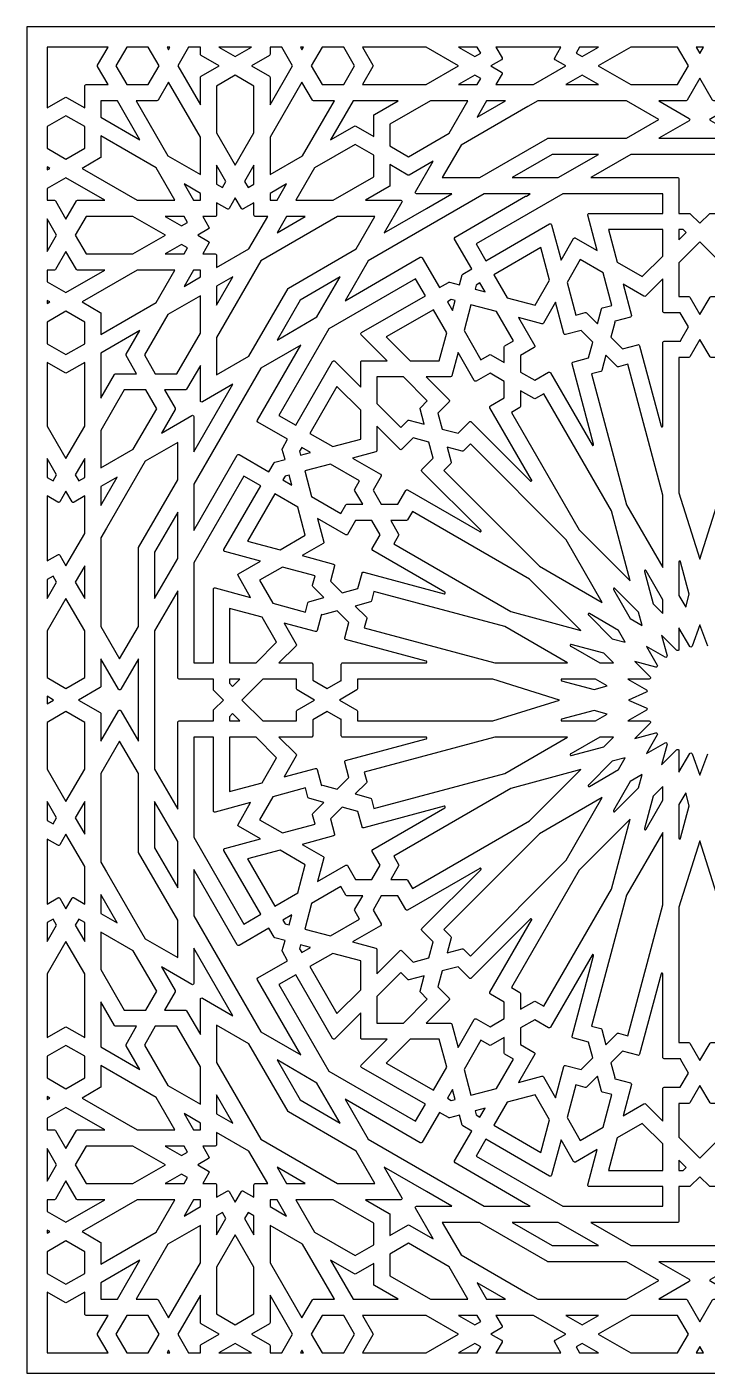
# Model space of a CAD drawing. Extents: x -1000 to 1000, y -1000 to 1000.
# Drawn here: x -1000 to 11, y -1000 to 1000 of the extents above; entities that cross this region are included whole.
import ezdxf

# ---------------------------------------------------------------- set-up
doc = ezdxf.new("R2010")
doc.units = 0
doc.header["$MEASUREMENT"] = 0
doc.layers.get('DEFPOINTS').update_dxf_attribs({"color": 18, "linetype": 'CONTINUOUS'})

msp = doc.modelspace()

# ---------------------------------------------------------------- linework, layer by layer
at = {"layer": 'DEFPOINTS'}
for points in [[(-1000, -1000), (1000, -1000), (1000, 1000), (-1000, 1000)], [(-803.5, 942.2), (-819.6, 970), (-851.7, 970), (-867.8, 942.2), (-851.7, 914.3), (-819.6, 914.3)], [(-791.8, 970), (-789.6, 966.2), (-787.4, 970)], [(-714.6, 970), (-690.5, 956), (-666.3, 970)], [(-593.5, 970), (-591.3, 966.2), (-589.1, 970)], [(-529.2, 970), (-561.3, 970), (-577.4, 942.2), (-561.3, 914.3), (-529.2, 914.3), (-513.1, 942.2)], [(-334.6, 956), (-325.7, 961.2), (-330.8, 970), (-358.7, 970)], [(-184, 961.2), (-175.1, 956), (-150.9, 970), (-178.8, 970)], [(-17.2, 942.2), (-33.3, 970), (-102.8, 970), (-151.1, 942.2), (-102.8, 914.3), (-33.3, 914.3)], [(0, 960.5), (5.5, 970), (0, 970), (-5.5, 970)], [(-718.3, 912.2), (-718.3, 842.6), (-690.5, 794.4), (-662.6, 842.6), (-662.6, 912.2), (-690.5, 928.3)], [(-334.6, 928.3), (-358.7, 914.3), (-330.8, 914.3), (-325.7, 923.2)], [(-199.3, 914.3), (-150.9, 914.3), (-175.1, 928.3)], [(-865.6, 890.3), (-890.1, 890.3), (-890.1, 865.8), (-832.2, 832.4)], [(-432.8, 807.2), (-372.5, 842), (-344.7, 890.3), (-400.4, 890.3), (-460.6, 855.5), (-460.6, 823.3)], [(-308, 890.3), (-316.9, 890.3), (-330.9, 866.1), (-289, 890.3)], [(-942, 868), (-969.8, 851.9), (-969.8, 819.8), (-942, 803.7), (-914.1, 819.8), (-914.1, 851.9)], [(-484.7, 809.4), (-512.5, 825.5), (-572.7, 790.7), (-600.6, 742.5), (-544.9, 742.5), (-484.7, 777.3)], [(-210.4, 776.2), (-150.9, 810.5), (-219.6, 810.5), (-279, 776.2)], [(-970, 787.5), (-966, 789.8), (-970, 792.1)], [(-718.3, 794.5), (-718.3, 766.6), (-709.5, 761.5), (-704.3, 770.3)], [(-671.5, 761.5), (-662.6, 766.6), (-662.6, 794.5), (-676.6, 770.3)], [(-752.6, 742.5), (-742.3, 742.5), (-742.3, 752.7), (-766.5, 766.7)], [(-628.4, 742.5), (-614.4, 766.7), (-638.6, 752.7), (-638.6, 742.5)], [(-970, 715.1), (-970, 666.1), (-955.9, 690.6)], [(-842.4, 662.7), (-794.2, 690.6), (-842.4, 718.4), (-912, 718.4), (-928.1, 690.6), (-912, 662.7)], [(-761.3, 709.6), (-766.4, 718.4), (-794.4, 718.4), (-770.2, 704.5)], [(-628.4, 694.3), (-586.6, 718.4), (-614.5, 718.4)], [(-85.7, 629.1), (-55.2, 659.6), (-55.2, 699), (-136, 699), (-123, 650.7)], [(-24.8, 699), (-31.2, 699), (-31.2, 683.6), (-20.3, 694.5)], [(-761.3, 671.6), (-770.2, 676.7), (-794.4, 662.7), (-766.4, 662.7)], [(-244.8, 586.4), (-223.3, 623.8), (-236.2, 672.1), (-306.1, 631.7), (-286.5, 597.6)], [(-752.6, 638.7), (-766.5, 614.5), (-742.3, 628.5), (-742.3, 638.7)], [(-718.3, 614.6), (-718.3, 586.7), (-694.1, 628.5)], [(-534.7, 628.5), (-594.1, 594.2), (-628.4, 534.8), (-569, 569.1)], [(-809.3, 484.7), (-777.1, 484.7), (-742.3, 545), (-742.3, 600.7), (-790.6, 572.8), (-825.3, 512.6)], [(-334.1, 610.4), (-319.3, 606.4), (-327, 619.7), (-332.5, 616.5)], [(-970, 593.7), (-970, 589.1), (-966, 591.4)], [(-363.6, 593.4), (-369.7, 595), (-375.2, 591.8), (-367.5, 578.6)], [(-942, 513.2), (-914.1, 529.3), (-914.1, 561.4), (-942, 577.5), (-969.8, 561.4), (-969.8, 529.3)], [(-387.5, 504.1), (-376.3, 545.7), (-396, 579.8), (-466, 539.4), (-430.6, 504.1)], [(-807.1, 432.8), (-823.2, 460.7), (-855.3, 460.7), (-890.1, 400.4), (-890.1, 344.7), (-841.9, 372.6)], [(-504, 387.5), (-504, 430.7), (-539.3, 466), (-579.7, 396.1), (-545.6, 376.4)], [(-594.9, 369.7), (-593.3, 363.6), (-578.5, 367.6), (-591.7, 375.2)], [(-969.8, 330.8), (-961, 325.7), (-955.9, 334.6), (-969.8, 358.8)], [(-923, 325.7), (-914.1, 330.8), (-914.1, 358.8), (-928.1, 334.6)], [(-865.9, 330.9), (-890.1, 317), (-890.1, 308), (-890.1, 289)], [(-616.4, 332.5), (-619.6, 327), (-606.3, 319.3), (-610.3, 334.1)], [(-597.5, 286.5), (-631.6, 306.2), (-672, 236.2), (-623.7, 223.3), (-586.4, 244.8)], [(-776, 279), (-810.4, 219.6), (-810.4, 150.9), (-776, 210.4)], [(-28.8, 205.7), (-28.8, 205.8), (-28.8, 205.9), (-28.8, 205.9), (-28.9, 206), (-29, 206.1), (-29.1, 206.2), (-29.1, 206.2), (-29.2, 206.3), (-29.3, 206.3), (-29.4, 206.4), (-29.5, 206.4), (-29.6, 206.4), (-29.7, 206.4), (-29.8, 206.4), (-29.9, 206.4), (-30.1, 206.4), (-30.2, 206.4), (-30.3, 206.4), (-30.4, 206.3), (-30.5, 206.3), (-30.6, 206.2), (-30.7, 206.2), (-30.8, 206.1), (-30.9, 206.1), (-30.9, 206), (-31, 205.9), (-31, 205.8), (-31.1, 205.7), (-31.1, 205.7), (-31.1, 205.6), (-31.1, 205.6), (-31.1, 205.5), (-31.1, 205.4), (-31.2, 205.3), (-31.2, 205.3), (-31.2, 205.2), (-31.2, 155.3), (-21, 137.7), (-15.8, 157.3), (-28.7, 205.5), (-28.7, 205.6), (-28.7, 205.7)], [(-961, 183.9), (-969.8, 178.8), (-969.8, 150.9), (-955.9, 175.1)], [(-914.1, 199.3), (-928.1, 175.1), (-914.1, 150.9)], [(-82.3, 192.2), (-82.3, 192.1), (-82.4, 192), (-82.4, 191.9), (-82.5, 191.8), (-82.5, 191.7), (-82.5, 191.6), (-82.5, 191.6), (-82.5, 191.5), (-82.5, 191.5), (-82.5, 191.4), (-82.5, 191.3), (-82.5, 191.3), (-82.5, 191.2), (-82.5, 191.1), (-69.6, 142.9), (-55.2, 128.6), (-55.2, 148.9), (-80.1, 192), (-80.2, 192.1), (-80.2, 192.2), (-80.3, 192.3), (-80.3, 192.3), (-80.4, 192.4), (-80.4, 192.4), (-80.5, 192.5), (-80.6, 192.5), (-80.7, 192.6), (-80.8, 192.6), (-80.9, 192.7), (-80.9, 192.7), (-81, 192.7), (-81.2, 192.7), (-81.3, 192.7), (-81.4, 192.7), (-81.5, 192.7), (-81.6, 192.6), (-81.7, 192.6), (-81.8, 192.5), (-81.9, 192.5), (-82, 192.4), (-82.1, 192.3), (-82.2, 192.3)], [(-127.5, 166.1), (-127.6, 166.1), (-127.7, 166), (-127.8, 166), (-127.9, 165.9), (-128, 165.8), (-128.1, 165.8), (-128.2, 165.7), (-128.3, 165.6), (-128.4, 165.5), (-128.4, 165.4), (-128.5, 165.3), (-128.5, 165.2), (-128.5, 165.1), (-128.6, 165), (-128.6, 164.9), (-128.6, 164.8), (-128.5, 164.7), (-128.5, 164.7), (-128.5, 164.6), (-128.5, 164.6), (-128.5, 164.5), (-128.5, 164.4), (-128.4, 164.4), (-128.4, 164.3), (-128.4, 164.2), (-103.4, 121), (-85.9, 110.9), (-91.1, 130.5), (-126.4, 165.7), (-126.4, 165.8), (-126.5, 165.8), (-126.6, 165.9), (-126.6, 165.9), (-126.7, 166), (-126.7, 166), (-126.8, 166), (-126.9, 166.1), (-127, 166.1), (-127.1, 166.1), (-127.2, 166.1), (-127.3, 166.1), (-127.4, 166.1)], [(-942, 17.2), (-914.1, 33.2), (-914.1, 102.8), (-942, 151), (-969.8, 102.8), (-969.8, 33.2)], [(-698.8, 55.2), (-659.5, 55.2), (-629, 85.7), (-650.5, 123), (-698.8, 135.9)], [(-166, 127.7), (-166.1, 127.6), (-166.1, 127.5), (-166.1, 127.4), (-166.1, 127.3), (-166.1, 127.2), (-166.1, 127.1), (-166.1, 127), (-166.1, 126.9), (-166.1, 126.8), (-166, 126.8), (-166, 126.7), (-166, 126.6), (-165.9, 126.6), (-165.9, 126.5), (-165.9, 126.5), (-165.8, 126.4), (-165.7, 126.3), (-130.5, 91.1), (-110.9, 85.8), (-121, 103.4), (-164.2, 128.3), (-164.3, 128.4), (-164.4, 128.4), (-164.4, 128.4), (-164.5, 128.5), (-164.6, 128.5), (-164.6, 128.5), (-164.7, 128.5), (-164.8, 128.5), (-164.9, 128.5), (-165, 128.5), (-165.1, 128.5), (-165.2, 128.5), (-165.3, 128.4), (-165.4, 128.4), (-165.5, 128.3), (-165.6, 128.3), (-165.7, 128.2), (-165.8, 128.1), (-165.9, 128), (-165.9, 127.9), (-166, 127.8)], [(-192.2, 82.2), (-192.3, 82.2), (-192.3, 82.1), (-192.4, 82), (-192.5, 81.9), (-192.5, 81.8), (-192.6, 81.7), (-192.6, 81.6), (-192.7, 81.5), (-192.7, 81.3), (-192.7, 81.2), (-192.7, 81.1), (-192.7, 81), (-192.7, 80.9), (-192.7, 80.8), (-192.6, 80.7), (-192.6, 80.6), (-192.5, 80.5), (-192.5, 80.4), (-192.4, 80.4), (-192.4, 80.4), (-192.4, 80.3), (-192.3, 80.3), (-192.3, 80.2), (-192.2, 80.2), (-192.1, 80.2), (-192, 80.1), (-148.9, 55.2), (-128.6, 55.2), (-142.9, 69.5), (-191.1, 82.4), (-191.2, 82.4), (-191.3, 82.5), (-191.3, 82.5), (-191.4, 82.5), (-191.5, 82.5), (-191.5, 82.5), (-191.6, 82.5), (-191.8, 82.5), (-191.8, 82.4), (-191.9, 82.4), (-192, 82.4), (-192.1, 82.3)], [(-694.4, 20.3), (-683.5, 31.1), (-698.8, 31.1), (-698.8, 24.8)], [(-205.3, 31.1), (-205.4, 31.1), (-205.4, 31.1), (-205.5, 31.1), (-205.6, 31.1), (-205.6, 31.1), (-205.7, 31), (-205.8, 31), (-205.9, 30.9), (-206, 30.9), (-206.1, 30.8), (-206.1, 30.7), (-206.2, 30.7), (-206.2, 30.6), (-206.3, 30.5), (-206.3, 30.4), (-206.4, 30.3), (-206.4, 30.1), (-206.4, 30), (-206.4, 29.9), (-206.4, 29.8), (-206.4, 29.7), (-206.4, 29.5), (-206.4, 29.4), (-206.4, 29.3), (-206.3, 29.2), (-206.3, 29.2), (-206.2, 29.1), (-206.2, 29), (-206.1, 28.9), (-206, 28.8), (-206, 28.8), (-205.9, 28.8), (-205.9, 28.8), (-205.8, 28.7), (-205.7, 28.7), (-205.7, 28.7), (-205.6, 28.7), (-205.5, 28.6), (-157.3, 15.7), (-137.8, 21), (-155.3, 31.1), (-205.2, 31.1)], [(-970, 5.6), (-970, 0), (-970, -5.6), (-960.4, 0)], [(-969.8, -33.2), (-969.8, -102.8), (-942, -151), (-914.1, -102.8), (-914.1, -33.2), (-942, -17.2)], [(-137.8, -21), (-157.3, -15.7), (-205.5, -28.6), (-205.6, -28.7), (-205.7, -28.7), (-205.7, -28.7), (-205.8, -28.7), (-205.9, -28.8), (-205.9, -28.8), (-206, -28.8), (-206, -28.8), (-206.1, -28.9), (-206.2, -29), (-206.2, -29.1), (-206.3, -29.2), (-206.3, -29.2), (-206.4, -29.3), (-206.4, -29.4), (-206.4, -29.5), (-206.4, -29.7), (-206.4, -29.8), (-206.4, -29.9), (-206.4, -30), (-206.4, -30.1), (-206.4, -30.3), (-206.3, -30.4), (-206.3, -30.5), (-206.2, -30.6), (-206.2, -30.7), (-206.1, -30.7), (-206.1, -30.8), (-206, -30.9), (-205.9, -30.9), (-205.8, -31), (-205.7, -31), (-205.6, -31.1), (-205.6, -31.1), (-205.5, -31.1), (-205.4, -31.1), (-205.4, -31.1), (-205.3, -31.1), (-205.2, -31.1), (-155.3, -31.1)], [(-694.4, -20.3), (-698.8, -24.8), (-698.8, -31.1), (-683.5, -31.1)], [(-629, -85.7), (-659.5, -55.2), (-698.8, -55.2), (-698.8, -135.9), (-650.5, -123)], [(-191.9, -82.4), (-191.8, -82.4), (-191.8, -82.5), (-191.6, -82.5), (-191.5, -82.5), (-191.5, -82.5), (-191.4, -82.5), (-191.3, -82.5), (-191.3, -82.5), (-191.2, -82.4), (-191.1, -82.4), (-142.9, -69.5), (-128.6, -55.2), (-148.9, -55.2), (-192, -80.1), (-192.1, -80.2), (-192.2, -80.2), (-192.3, -80.2), (-192.3, -80.3), (-192.4, -80.3), (-192.4, -80.4), (-192.4, -80.4), (-192.5, -80.4), (-192.5, -80.5), (-192.6, -80.6), (-192.6, -80.7), (-192.7, -80.8), (-192.7, -80.9), (-192.7, -81), (-192.7, -81.1), (-192.7, -81.2), (-192.7, -81.3), (-192.7, -81.5), (-192.6, -81.6), (-192.6, -81.7), (-192.5, -81.8), (-192.5, -81.9), (-192.4, -82), (-192.3, -82.1), (-192.3, -82.2), (-192.2, -82.2), (-192.1, -82.3), (-192, -82.4)], [(-165.1, -128.5), (-165, -128.5), (-164.9, -128.5), (-164.8, -128.5), (-164.7, -128.5), (-164.6, -128.5), (-164.6, -128.5), (-164.5, -128.5), (-164.4, -128.4), (-164.4, -128.4), (-164.3, -128.4), (-164.2, -128.3), (-121, -103.4), (-110.9, -85.8), (-130.5, -91.1), (-165.7, -126.3), (-165.8, -126.4), (-165.9, -126.5), (-165.9, -126.5), (-165.9, -126.6), (-166, -126.6), (-166, -126.7), (-166, -126.8), (-166.1, -126.8), (-166.1, -126.9), (-166.1, -127), (-166.1, -127.1), (-166.1, -127.2), (-166.1, -127.3), (-166.1, -127.4), (-166.1, -127.5), (-166.1, -127.6), (-166, -127.7), (-166, -127.8), (-165.9, -127.9), (-165.9, -128), (-165.8, -128.1), (-165.7, -128.2), (-165.6, -128.3), (-165.5, -128.3), (-165.4, -128.4), (-165.3, -128.4), (-165.2, -128.5)], [(-127.4, -166.1), (-127.3, -166.1), (-127.2, -166.1), (-127.1, -166.1), (-127, -166.1), (-126.9, -166.1), (-126.8, -166), (-126.7, -166), (-126.7, -166), (-126.6, -165.9), (-126.6, -165.9), (-126.5, -165.8), (-126.4, -165.8), (-126.4, -165.7), (-91.1, -130.5), (-85.9, -110.9), (-103.4, -121), (-128.4, -164.2), (-128.4, -164.3), (-128.4, -164.4), (-128.5, -164.4), (-128.5, -164.5), (-128.5, -164.6), (-128.5, -164.6), (-128.5, -164.7), (-128.5, -164.7), (-128.6, -164.8), (-128.6, -164.9), (-128.6, -165), (-128.5, -165.1), (-128.5, -165.2), (-128.5, -165.3), (-128.4, -165.4), (-128.4, -165.5), (-128.3, -165.6), (-128.2, -165.7), (-128.1, -165.8), (-128, -165.8), (-127.9, -165.9), (-127.8, -166), (-127.7, -166), (-127.6, -166.1), (-127.5, -166.1)], [(-80.8, -192.6), (-80.7, -192.6), (-80.6, -192.5), (-80.5, -192.5), (-80.4, -192.4), (-80.4, -192.4), (-80.3, -192.3), (-80.3, -192.3), (-80.2, -192.2), (-80.2, -192.1), (-80.1, -192), (-55.2, -148.9), (-55.2, -128.6), (-69.6, -142.9), (-82.5, -191.1), (-82.5, -191.2), (-82.5, -191.3), (-82.5, -191.3), (-82.5, -191.4), (-82.5, -191.5), (-82.5, -191.5), (-82.5, -191.6), (-82.5, -191.6), (-82.5, -191.7), (-82.5, -191.8), (-82.4, -191.9), (-82.4, -192), (-82.3, -192.1), (-82.3, -192.2), (-82.2, -192.3), (-82.1, -192.3), (-82, -192.4), (-81.9, -192.5), (-81.8, -192.5), (-81.7, -192.6), (-81.6, -192.6), (-81.5, -192.7), (-81.4, -192.7), (-81.3, -192.7), (-81.2, -192.7), (-81, -192.7), (-80.9, -192.7), (-80.9, -192.7)], [(-30.9, -206.1), (-30.8, -206.1), (-30.7, -206.2), (-30.6, -206.2), (-30.5, -206.3), (-30.4, -206.3), (-30.3, -206.4), (-30.2, -206.4), (-30.1, -206.4), (-29.9, -206.4), (-29.8, -206.4), (-29.7, -206.4), (-29.6, -206.4), (-29.5, -206.4), (-29.4, -206.4), (-29.3, -206.3), (-29.2, -206.3), (-29.1, -206.2), (-29.1, -206.2), (-29, -206.1), (-28.9, -206), (-28.8, -205.9), (-28.8, -205.9), (-28.8, -205.8), (-28.8, -205.7), (-28.7, -205.7), (-28.7, -205.6), (-28.7, -205.5), (-15.8, -157.3), (-21, -137.7), (-31.2, -155.3), (-31.2, -205.2), (-31.2, -205.3), (-31.2, -205.3), (-31.1, -205.4), (-31.1, -205.5), (-31.1, -205.6), (-31.1, -205.6), (-31.1, -205.7), (-31.1, -205.7), (-31, -205.8), (-31, -205.9), (-30.9, -206)], [(-969.8, -150.9), (-969.8, -178.8), (-961, -183.9), (-955.9, -175.1)], [(-914.1, -150.9), (-928.1, -175.1), (-914.1, -199.3)], [(-776, -210.4), (-810.4, -150.9), (-810.4, -219.6), (-776, -279)], [(-631.6, -306.2), (-597.5, -286.5), (-586.4, -244.8), (-623.7, -223.3), (-672, -236.2)], [(-890.1, -308), (-890.1, -317), (-865.9, -330.9), (-890.1, -289)], [(-616.4, -332.5), (-610.3, -334.1), (-606.3, -319.3), (-619.6, -327)], [(-969.8, -358.8), (-955.9, -334.6), (-961, -325.7), (-969.8, -330.8)], [(-928.1, -334.6), (-914.1, -358.8), (-914.1, -330.8), (-923, -325.7)], [(-807.1, -432.8), (-841.9, -372.6), (-890.1, -344.7), (-890.1, -400.4), (-855.3, -460.7), (-823.2, -460.7)], [(-594.9, -369.7), (-591.7, -375.2), (-578.5, -367.6), (-593.3, -363.6)], [(-539.3, -466), (-504, -430.7), (-504, -387.5), (-545.6, -376.4), (-579.7, -396.1)], [(-742.3, -600.7), (-742.3, -545), (-777.1, -484.7), (-809.3, -484.7), (-825.3, -512.6), (-790.6, -572.8)], [(-969.8, -561.4), (-942, -577.5), (-914.1, -561.4), (-914.1, -529.3), (-942, -513.2), (-969.8, -529.3)], [(-430.6, -504.1), (-466, -539.4), (-396, -579.8), (-376.3, -545.7), (-387.5, -504.1)], [(-569, -569.1), (-628.4, -534.8), (-594.1, -594.2), (-534.7, -628.5)], [(-363.6, -593.4), (-367.5, -578.6), (-375.2, -591.8), (-369.7, -595)], [(-970, -593.7), (-966, -591.4), (-970, -589.1)], [(-718.3, -614.6), (-694.1, -628.5), (-718.3, -586.7)], [(-223.3, -623.8), (-244.8, -586.4), (-286.5, -597.6), (-306.1, -631.7), (-236.2, -672.1)], [(-766.5, -614.5), (-752.6, -638.7), (-742.3, -638.7), (-742.3, -628.5)], [(-332.5, -616.5), (-327, -619.7), (-319.3, -606.4), (-334.1, -610.4)], [(-85.7, -629.1), (-123, -650.7), (-136, -699), (-55.2, -699), (-55.2, -659.6)], [(-955.9, -690.6), (-970, -666.1), (-970, -715.1)], [(-842.4, -718.4), (-794.2, -690.6), (-842.4, -662.7), (-912, -662.7), (-928.1, -690.6), (-912, -718.4)], [(-766.4, -662.7), (-794.4, -662.7), (-770.2, -676.7), (-761.3, -671.6)], [(-614.5, -718.4), (-586.6, -718.4), (-628.4, -694.3)], [(-24.8, -699), (-20.3, -694.5), (-31.2, -683.6), (-31.2, -699)], [(-766.4, -718.4), (-761.3, -709.6), (-770.2, -704.5), (-794.4, -718.4)], [(-742.3, -742.5), (-752.6, -742.5), (-766.5, -766.7), (-742.3, -752.7)], [(-638.6, -742.5), (-638.6, -752.7), (-614.4, -766.7), (-628.4, -742.5)], [(-572.7, -790.7), (-512.5, -825.5), (-484.7, -809.4), (-484.7, -777.3), (-544.9, -742.5), (-600.6, -742.5)], [(-704.3, -770.3), (-709.5, -761.5), (-718.3, -766.6), (-718.3, -794.5)], [(-662.6, -766.6), (-671.5, -761.5), (-676.6, -770.3), (-662.6, -794.5)], [(-210.4, -776.2), (-279, -776.2), (-219.6, -810.5), (-150.9, -810.5)], [(-966, -789.8), (-970, -787.5), (-970, -792.1)], [(-662.6, -842.6), (-690.5, -794.4), (-718.3, -842.6), (-718.3, -912.2), (-690.5, -928.3), (-662.6, -912.2)], [(-969.8, -851.9), (-942, -868), (-914.1, -851.9), (-914.1, -819.8), (-942, -803.7), (-969.8, -819.8)], [(-460.6, -823.3), (-460.6, -855.5), (-400.4, -890.3), (-344.7, -890.3), (-372.5, -842), (-432.8, -807.2)], [(-890.1, -890.3), (-865.6, -890.3), (-832.2, -832.4), (-890.1, -865.8)], [(-289, -890.3), (-330.9, -866.1), (-316.9, -890.3), (-308, -890.3)], [(-819.6, -914.3), (-851.7, -914.3), (-867.8, -942.2), (-851.7, -970), (-819.6, -970), (-803.5, -942.2)], [(-561.3, -970), (-529.2, -970), (-513.1, -942.2), (-529.2, -914.3), (-561.3, -914.3), (-577.4, -942.2)], [(-330.8, -914.3), (-358.7, -914.3), (-334.6, -928.3), (-325.7, -923.2)], [(-150.9, -914.3), (-199.3, -914.3), (-175.1, -928.3)], [(-151.1, -942.2), (-102.8, -970), (-33.3, -970), (-17.2, -942.2), (-33.3, -914.3), (-102.8, -914.3)], [(-666.3, -970), (-690.5, -956), (-714.6, -970)], [(-330.8, -970), (-325.7, -961.2), (-334.6, -956), (-358.7, -970)], [(-175.1, -956), (-184, -961.2), (-178.8, -970), (-150.9, -970)], [(-791.8, -970), (-787.4, -970), (-789.6, -966.2)], [(-589.1, -970), (-591.3, -966.2), (-593.5, -970)], [(5.5, -970), (0, -960.5), (-5.5, -970), (0, -970)]]:
    msp.add_lwpolyline(points, close=True, dxfattribs=at)
for points in [[(-970, 970), (-970, 913.2), (-969.8, 912.3), (-969.8, 879.7), (-943, 895.2, -0.26801), (-941, 895.2), (-914.1, 879.7), (-914.1, 912.3, -0.414214), (-912.1, 914.3), (-879.5, 914.3), (-895, 941.2, -0.267888), (-895, 943.2), (-879.5, 970), (-912.1, 970)], [(-742.3, 959.4), (-742.3, 970), (-759.7, 970), (-775.8, 942.2), (-742.3, 884.3), (-742.3, 924.9, -0.267919), (-741.3, 926.7), (-714.5, 942.2), (-741.3, 957.7, -0.267919)], [(-638.6, 924.9), (-638.6, 884.3), (-605.2, 942.2), (-621.2, 970), (-638.6, 970), (-638.6, 959.4, -0.267919), (-639.6, 957.7), (-666.4, 942.2), (-639.6, 926.7, -0.267919)], [(-406.8, 970), (-412.4, 970), (-501.4, 970), (-485.9, 943.2, -0.267888), (-485.9, 941.2), (-501.4, 914.3), (-465.5, 914.3), (-406.8, 914.3), (-358.6, 942.2)], [(-247.4, 914.3), (-199.2, 942.2), (-215.1, 951.3, -0.414147), (-215.8, 954.1), (-206.6, 970), (-284.7, 970), (-303.1, 970), (-293.9, 954.1, -0.414147), (-294.6, 951.3), (-310.5, 942.2), (-294.6, 933, -0.414147), (-293.9, 930.2), (-303.1, 914.3), (-281.4, 914.3)], [(-61.2, 890.3), (-16, 864.1, -0.577274), (-16, 860.7), (-61.2, 834.6), (0, 834.6), (61.2, 834.6), (16, 860.7, -0.577274), (16, 864.1), (61.2, 890.3), (20.6, 890.3, -0.267635), (18.8, 891.3), (0, 923.8), (-18.8, 891.3, -0.267635), (-20.6, 890.3)], [(-742.3, 836.2), (-789.6, 918.1), (-805.1, 891.3, -0.26798), (-806.9, 890.3), (-837.9, 890.3), (-790.6, 808.3), (-742.3, 780.5)], [(-638.6, 780.5), (-590.4, 808.3), (-543.1, 890.3), (-574.1, 890.3, -0.26798), (-575.8, 891.3), (-591.3, 918.1), (-638.6, 836.2)], [(-483.7, 869.9), (-448.5, 890.3), (-492.1, 890.3), (-515.3, 890.3), (-548.7, 832.4), (-513.5, 852.7, -0.26801), (-511.5, 852.7), (-484.7, 837.2), (-484.7, 868.2, -0.267919)], [(-225.5, 834.6), (-109.3, 834.6), (-61.1, 862.4), (-109.3, 890.3), (-240.9, 890.3), (-255.5, 881.9), (-354.9, 824.4), (-382.8, 776.2), (-327.1, 776.2), (-226.5, 834.3, -0.131682)], [(-808.2, 790.7), (-890.1, 838), (-890.1, 807, -0.267919), (-891.1, 805.3), (-917.9, 789.8), (-836, 742.5), (-780.3, 742.5)], [(-444.6, 742.5, -0.577312), (-442.9, 739.5), (-469, 694.3), (-406.5, 730.3), (-368.8, 752.1), (-421, 752.1, -0.577312), (-422.7, 755.1), (-396.6, 800.4), (-431.8, 780, -0.26801), (-433.8, 780), (-460.6, 795.5), (-460.6, 764.5, -0.267919), (-461.6, 762.8), (-496.8, 742.5)], [(0, 708.2), (14.3, 722.4, -0.198441), (15.7, 723), (31.2, 723), (31.2, 774.2, -0.414214), (33.2, 776.2), (162.3, 776.2), (102.8, 810.5), (0, 810.5), (-102.8, 810.5), (-162.3, 776.2), (-33.2, 776.2, -0.414214), (-31.2, 774.2), (-31.2, 723), (-15.7, 723, -0.198441), (-14.3, 722.4)], [(-884.1, 742.5), (-942, 775.9), (-970, 759.7), (-970, 742.5), (-959.2, 742.5, -0.26798), (-957.5, 741.5), (-942, 714.6), (-926.5, 741.5, -0.26798), (-924.7, 742.5)], [(-642.2, 718.4), (-660.6, 718.4, -0.414214), (-662.6, 720.4), (-662.6, 738.8), (-678.5, 729.6, -0.41428), (-681.3, 730.4), (-690.5, 746.3), (-699.6, 730.4, -0.41428), (-702.4, 729.6), (-718.3, 738.8), (-718.3, 720.4, -0.414214), (-720.3, 718.4), (-738.7, 718.4), (-729.5, 702.5, -0.414147), (-730.2, 699.8), (-746.1, 690.6), (-730.2, 681.4, -0.414147), (-729.5, 678.7), (-738.7, 662.7), (-720.3, 662.7, -0.414214), (-718.3, 660.7), (-718.3, 642.4), (-670.1, 670.2)], [(-259.4, 748.4, -0.150522), (-258.3, 748.7), (-258.1, 748.6), (-257.7, 748.8), (-252, 752.1), (-257.7, 752.1), (-320.7, 752.1), (-493, 652.6), (-527.3, 593.1), (-415.5, 657.7, -0.41428), (-412.8, 657), (-387.2, 612.7), (-373.8, 620.4, -0.198959), (-372.3, 620.6), (-357.3, 616.6), (-353.3, 631.6, -0.1989), (-352.4, 632.8), (-339, 640.5), (-364.6, 684.8, -0.413065), (-363.9, 687.6)], [(-206.3, 653.3), (-187.6, 685.6, -0.41428), (-184.8, 686.4), (-152.5, 667.7), (-166.6, 720.5, -0.493125), (-164.7, 723), (-55.2, 723), (-55.2, 752.1), (-203.9, 752.1), (-332.7, 677.8), (-318.2, 652.5), (-223.4, 707.3, -0.493201), (-220.4, 706.1)], [(-718.3, 482.9), (-670.1, 510.7), (-612, 611.4, -0.131652), (-611.3, 612.1), (-510.6, 670.2), (-482.8, 718.4), (-538.5, 718.4), (-652.5, 652.6), (-718.3, 538.6)], [(31.2, 599.4), (31.2, 649.6), (0, 680.7), (-31.2, 649.6), (-31.2, 599.4), (-16.7, 599.4, -0.267556), (-15, 598.4), (0, 572.6), (15, 598.4, -0.267556), (16.7, 599.4)], [(-884.1, 638.7), (-924.7, 638.7, -0.26798), (-926.5, 639.7), (-942, 666.5), (-957.5, 639.7, -0.26798), (-959.2, 638.7), (-970, 638.7), (-970, 621.5), (-942, 605.3)], [(-146.1, 581.2, -0.267949), (-144.7, 582.6), (-130.7, 586.3), (-143.7, 634.8), (-177.8, 654.5), (-197.5, 620.4), (-184.5, 571.9), (-170.5, 575.7, -0.268002), (-168.6, 575.1), (-152.1, 558.7)], [(-780.3, 638.7), (-836, 638.7), (-917.9, 591.4), (-891.1, 575.9, -0.267919), (-890.1, 574.1), (-890.1, 543.1), (-808.2, 590.5)], [(-502.9, 545.9), (-408, 600.6), (-422.6, 625.9), (-551.4, 551.5), (-625.7, 422.6), (-600.5, 408.1), (-545.8, 502.9, -0.493222), (-542.6, 503.4), (-504, 464.7), (-504, 502.1, -0.414214), (-502, 504.1), (-464.6, 504.1), (-503.3, 542.7, -0.493069)], [(-57.5, 406.4), (-57.5, 406.3), (-57.4, 406.2), (-57.3, 406.1), (-57.3, 406), (-57.2, 406), (-57.1, 405.9), (-57, 405.9), (-56.9, 405.9), (-56.8, 405.8), (-56.7, 405.8), (-56.6, 405.8), (-56.4, 405.8), (-56.3, 405.8), (-56.2, 405.9), (-56.1, 405.9), (-56, 405.9), (-55.9, 406), (-55.8, 406), (-55.7, 406.1), (-55.6, 406.1), (-55.5, 406.2), (-55.5, 406.3), (-55.4, 406.4), (-55.4, 406.4), (-55.3, 406.6), (-55.3, 406.6), (-55.3, 406.7), (-55.3, 406.7), (-55.2, 406.8), (-55.2, 406.8), (-55.2, 406.9), (-55.2, 407), (-55.2, 407.1), (-55.2, 531, -0.414214), (-53.2, 533), (-29.9, 533), (-28.8, 533), (-28.6, 534.4), (-17.2, 554.2), (-29.4, 575.4), (-53.2, 575.4, -0.414214), (-55.2, 577.4), (-55.2, 625.6), (-80.7, 600.1, -0.339523), (-83.1, 599.8), (-114.2, 617.8), (-101.8, 571.3, -0.414175), (-103.2, 568.8), (-125.7, 562.8), (-126.8, 562.5), (-126.6, 561), (-132.5, 539), (-115.2, 521.7), (-92.2, 527.9, -0.414252), (-89.8, 526.4), (-57.7, 406.8), (-57.7, 406.7), (-57.6, 406.6), (-57.6, 406.5), (-57.6, 406.5), (-57.6, 406.4)], [(-310.9, 512.9), (-290.7, 501.2), (-290.7, 524.5, -0.267919), (-289.7, 526.3), (-277.2, 533.5), (-302.3, 577), (-340.3, 587.1), (-350.5, 549.1), (-325.4, 505.6), (-312.9, 512.9, -0.26801)], [(-222.2, 486.2), (-160.3, 379), (-160.2, 378.9), (-160.2, 378.8), (-160.1, 378.7), (-160.1, 378.7), (-160, 378.6), (-160, 378.6), (-159.9, 378.5), (-159.8, 378.5), (-159.7, 378.4), (-159.6, 378.4), (-159.5, 378.3), (-159.4, 378.3), (-159.3, 378.3), (-159.2, 378.3), (-159.1, 378.3), (-159, 378.3), (-158.9, 378.3), (-158.8, 378.4), (-158.7, 378.4), (-158.6, 378.5), (-158.5, 378.5), (-158.4, 378.6), (-158.3, 378.6), (-158.2, 378.7), (-158.1, 378.8), (-158.1, 378.9), (-158, 379), (-158, 379.1), (-157.9, 379.1), (-157.9, 379.2), (-157.9, 379.4), (-157.9, 379.4), (-157.9, 379.5), (-157.9, 379.5), (-157.9, 379.6), (-157.9, 379.7), (-157.9, 379.7), (-157.9, 379.8), (-157.9, 379.9), (-190, 499.6, -0.414175), (-188.6, 502), (-165.6, 508.2), (-159.3, 531.8), (-176.6, 549.1), (-199.5, 543, -0.414252), (-202, 544.4), (-214.5, 590.9), (-232.5, 559.8, -0.339504), (-234.7, 558.8), (-269.5, 568.1), (-245.4, 526.4, -0.414147), (-246.1, 523.7), (-266.7, 511.8), (-266.7, 487.3), (-245.5, 475.1), (-224.9, 487, -0.41428)], [(-890.1, 448.5), (-869.8, 483.7, -0.26798), (-868, 484.7), (-837, 484.7), (-852.5, 511.6, -0.267888), (-852.5, 513.6), (-832.2, 548.8), (-890.1, 515.4)], [(-620.3, 373.9), (-612.6, 387.3), (-656.9, 412.8, -0.414147), (-657.6, 415.6), (-593, 527.4), (-652.5, 493.1), (-752, 320.7), (-752, 252), (-687.4, 363.9, -0.41428), (-684.7, 364.6), (-640.4, 339), (-632.7, 352.4, -0.198925), (-631.5, 353.4), (-616.5, 357.4), (-620.5, 372.3, -0.198866)], [(31.2, 508.9), (16.7, 508.9, -0.267556), (15, 509.9), (0, 535.8), (-15, 509.9, -0.267556), (-16.7, 508.9), (-31.2, 508.9), (-31.2, 307.8), (0, 209.3), (31.2, 307.8)], [(-914.1, 465.6), (-914.1, 501.5), (-941, 486, -0.26801), (-943, 486), (-969.8, 501.5), (-969.8, 412.4), (-969.8, 406.9), (-942, 358.6), (-914.1, 406.9)], [(-311.9, 485.7), (-332.5, 473.8, -0.41428), (-335.2, 474.5), (-359.3, 516.2), (-368.6, 481.5, -0.339473), (-370.6, 480), (-406.6, 480), (-372.5, 445.9, -0.414136), (-372.5, 443.1), (-389.3, 426.3), (-383, 402.6), (-359.3, 396.3), (-342.5, 413.1, -0.414291), (-339.7, 413.1), (-252.1, 325.5), (-252, 325.5), (-252, 325.4), (-251.9, 325.4), (-251.9, 325.3), (-251.8, 325.3), (-251.8, 325.3), (-251.7, 325.2), (-251.6, 325.2), (-251.5, 325.1), (-251.4, 325.1), (-251.3, 325.1), (-251.2, 325.1), (-251.1, 325.1), (-251, 325.1), (-250.9, 325.2), (-250.8, 325.2), (-250.6, 325.3), (-250.5, 325.3), (-250.4, 325.4), (-250.4, 325.5), (-250.3, 325.6), (-250.2, 325.7), (-250.1, 325.7), (-250.1, 325.8), (-250, 325.9), (-250, 326), (-249.9, 326.1), (-249.9, 326.2), (-249.9, 326.3), (-249.9, 326.4), (-249.9, 326.5), (-249.9, 326.6), (-250, 326.6), (-250, 326.7), (-250, 326.8), (-250, 326.8), (-250, 326.9), (-250.1, 327), (-250.1, 327.1), (-312.1, 434.3, -0.414147), (-311.3, 437.1), (-290.7, 449), (-290.7, 473.4)], [(-147.1, 488.2), (-161.1, 484.5), (-109, 290.1), (-55.2, 197), (-55.2, 304.5), (-107.3, 498.9), (-121.2, 495.2, -0.268002), (-123.2, 495.7), (-139.7, 512.2), (-145.7, 489.7, -0.267949)], [(-779.9, 431.8), (-800.2, 396.6), (-755, 422.7, -0.577388), (-752, 421), (-752, 368.8), (-694.1, 469), (-739.3, 442.9, -0.577388), (-742.3, 444.7), (-742.3, 496.9), (-762.7, 461.7, -0.26798), (-764.4, 460.7), (-795.4, 460.7), (-779.9, 433.8, -0.267888)], [(-444.5, 405.1), (-434.2, 415.4, -0.268002), (-432.3, 415.9), (-409.8, 409.8), (-415.8, 432.4, -0.267896), (-415.3, 434.3), (-405.1, 444.5), (-440.6, 480), (-479.9, 480), (-479.9, 440.6)], [(-232, 455.1), (-244.5, 447.9, -0.26801), (-246.5, 447.9), (-266.7, 459.5), (-266.7, 436.2, -0.267919), (-267.7, 434.5), (-280.2, 427.3), (-179.6, 253), (-103.6, 176.9), (-131.4, 280.9)], [(-326.9, 250.1), (-326.9, 250), (-326.8, 250), (-326.7, 250), (-326.7, 250), (-326.6, 250), (-326.5, 249.9), (-326.4, 249.9), (-326.3, 249.9), (-326.2, 249.9), (-326.1, 250), (-326, 250), (-325.9, 250), (-325.8, 250.1), (-325.7, 250.1), (-325.6, 250.2), (-325.5, 250.3), (-325.5, 250.4), (-325.4, 250.5), (-325.3, 250.5), (-325.2, 250.7), (-325.2, 250.8), (-325.2, 250.9), (-325.1, 251), (-325.1, 251.1), (-325.1, 251.2), (-325.1, 251.3), (-325.1, 251.4), (-325.1, 251.5), (-325.1, 251.6), (-325.2, 251.7), (-325.2, 251.7), (-325.2, 251.8), (-325.2, 251.8), (-325.3, 251.9), (-325.3, 251.9), (-325.4, 252), (-325.4, 252.1), (-325.5, 252.1), (-413.1, 339.7, -0.414136), (-413.1, 342.6), (-396.3, 359.4), (-402.6, 383), (-426.2, 389.3), (-443, 372.5, -0.414291), (-445.9, 372.5), (-479.9, 406.6), (-479.9, 370.6, -0.339436), (-481.4, 368.7), (-516.2, 359.4), (-474.5, 335.3, -0.414147), (-473.7, 332.5), (-485.6, 312), (-473.4, 290.8), (-448.9, 290.8), (-437, 311.3, -0.41428), (-434.3, 312.1), (-327, 250.1)], [(-834.4, 109.3), (-834.4, 225.5, -0.131623), (-834.1, 226.5), (-776, 327.1), (-776, 382.8), (-824.3, 355), (-881.7, 255.5), (-890.1, 240.9), (-890.1, 109.3), (-862.2, 61)], [(-145.1, 145.1), (-198.9, 238.2), (-341.1, 380.5), (-351.3, 370.3, -0.268002), (-353.3, 369.8), (-375.8, 375.8), (-369.7, 353.3, -0.267896), (-370.3, 351.4), (-380.5, 341.1), (-238.2, 198.9)], [(-524.5, 290.8), (-501.1, 290.8), (-512.8, 311, -0.267888), (-512.8, 313), (-505.6, 325.5), (-549, 350.6), (-587, 340.4), (-576.9, 302.3), (-533.4, 277.2), (-526.2, 289.8, -0.26798)], [(-752, 55.2), (-722.9, 55.2), (-722.9, 164.7, -0.493166), (-720.4, 166.6), (-667.6, 152.5), (-686.2, 184.8, -0.414147), (-685.5, 187.6), (-653.1, 206.3), (-706, 220.4, -0.493089), (-707.2, 223.4), (-652.4, 318.2), (-677.6, 332.8), (-752, 203.9)], [(-970, 225.9), (-969.8, 225), (-969.8, 206.6), (-953.9, 215.8, -0.41428), (-951.2, 215.1), (-942, 199.2), (-914.1, 247.4), (-914.1, 281.4), (-914.1, 303.1), (-930, 293.9, -0.41428), (-932.8, 294.6), (-942, 310.5), (-951.2, 294.6, -0.41428), (-953.9, 293.9), (-969.8, 303.1), (-969.8, 284.7), (-970, 283.8)], [(-427.2, 280.2), (-434.4, 267.7, -0.26798), (-436.2, 266.7), (-459.5, 266.7), (-447.8, 246.5, -0.267888), (-447.8, 244.5), (-455, 232), (-280.8, 131.4), (-176.9, 103.5), (-253, 179.6)], [(-378.3, 158.8), (-378.3, 158.9), (-378.3, 159), (-378.3, 159.1), (-378.3, 159.2), (-378.3, 159.3), (-378.3, 159.4), (-378.3, 159.5), (-378.3, 159.6), (-378.4, 159.7), (-378.4, 159.8), (-378.5, 159.9), (-378.5, 159.9), (-378.5, 160), (-378.6, 160), (-378.6, 160.1), (-378.7, 160.1), (-378.8, 160.1), (-378.8, 160.2), (-378.9, 160.2), (-486.2, 222.2, -0.414147), (-486.9, 224.9), (-475, 245.5), (-487.3, 266.7), (-511.7, 266.7), (-523.6, 246.1, -0.41428), (-526.3, 245.4), (-568.1, 269.5), (-558.7, 234.7, -0.339404), (-559.7, 232.5), (-590.8, 214.5), (-544.3, 202, -0.414175), (-542.9, 199.5), (-549, 176.6), (-531.7, 159.3), (-508.1, 165.6), (-502, 188.6, -0.414252), (-499.5, 190), (-379.9, 157.9), (-379.8, 157.9), (-379.7, 157.9), (-379.6, 157.9), (-379.5, 157.9), (-379.5, 157.9), (-379.4, 157.9), (-379.3, 157.9), (-379.2, 157.9), (-379.1, 157.9), (-379, 157.9), (-378.9, 158), (-378.8, 158), (-378.8, 158.1), (-378.7, 158.2), (-378.6, 158.3), (-378.5, 158.3), (-378.5, 158.4), (-378.4, 158.5), (-378.4, 158.7)], [(-634.7, 143.7), (-586.2, 130.7), (-582.5, 144.6, -0.267949), (-581.1, 146), (-558.6, 152.1), (-575, 168.6, -0.267896), (-575.6, 170.5), (-571.8, 184.5), (-620.3, 197.5), (-654.4, 177.8)], [(-708.1, 0), (-722.3, 14.2, -0.198868), (-722.9, 15.6), (-722.9, 31.1), (-774, 31.1, -0.414214), (-776, 33.1), (-776, 162.3), (-810.4, 102.8), (-810.4, 0), (-810.4, -102.8), (-776, -162.3), (-776, -33.1, -0.414214), (-774, -31.1), (-722.9, -31.1), (-722.9, -15.6, -0.198868), (-722.3, -14.2)], [(-495.1, 121.2), (-498.8, 107.2), (-304.5, 55.2), (-197, 55.2), (-290.1, 109), (-484.4, 161), (-488.2, 147.1, -0.267949), (-489.6, 145.7), (-512.1, 139.6), (-495.6, 123.1, -0.267896)], [(-406.9, 55.2), (-406.8, 55.2), (-406.7, 55.2), (-406.7, 55.2), (-406.6, 55.2), (-406.5, 55.3), (-406.4, 55.3), (-406.3, 55.4), (-406.2, 55.4), (-406.2, 55.5), (-406.1, 55.5), (-406, 55.6), (-406, 55.7), (-405.9, 55.8), (-405.9, 55.9), (-405.8, 56), (-405.8, 56.1), (-405.8, 56.3), (-405.8, 56.4), (-405.8, 56.5), (-405.8, 56.6), (-405.8, 56.7), (-405.8, 56.8), (-405.9, 56.9), (-405.9, 57), (-405.9, 57.1), (-406, 57.2), (-406.1, 57.3), (-406.1, 57.4), (-406.2, 57.4), (-406.3, 57.5), (-406.3, 57.5), (-406.4, 57.5), (-406.4, 57.5), (-406.5, 57.6), (-406.6, 57.6), (-406.6, 57.6), (-406.7, 57.7), (-526.4, 89.7, -0.414175), (-527.8, 92.2), (-521.6, 115.1), (-538.9, 132.4), (-561, 126.5), (-562.4, 126.8), (-562.7, 125.7), (-568.7, 103.1, -0.414252), (-571.2, 101.7), (-617.7, 114.2), (-599.7, 83, -0.339386), (-600, 80.6), (-625.5, 55.2), (-577.3, 55.2, -0.414214), (-575.3, 53.2), (-575.3, 29.4), (-554.1, 17.2), (-534.3, 28.6), (-532.9, 28.7), (-532.9, 29.9), (-532.9, 53.2, -0.414214), (-530.9, 55.2), (-407.1, 55.2), (-407, 55.2)], [(-891.1, -18.8, -0.267912), (-890.1, -20.5), (-890.1, -61.1), (-864, -15.9, -0.577426), (-860.5, -15.9), (-834.4, -61.1), (-834.4, 0), (-834.4, 61.1), (-860.5, 15.9, -0.577426), (-864, 15.9), (-890.1, 61.1), (-890.1, 20.5, -0.267912), (-891.1, 18.8), (-923.6, 0)], [(-599.3, 16.7), (-599.3, 31.1), (-649.5, 31.1), (-680.6, 0), (-649.5, -31.1), (-599.3, -31.1), (-599.3, -16.7, -0.26791), (-598.3, -14.9), (-572.5, 0), (-598.3, 14.9, -0.26791)], [(-509.9, -14.9, -0.26791), (-508.9, -16.7), (-508.9, -31.1), (-307.7, -31.1), (-208.7, 0), (-307.7, 31.1), (-508.9, 31.1), (-508.9, 16.7, -0.26791), (-509.9, 14.9), (-535.7, 0)], [(-406.8, -55.2), (-406.9, -55.2), (-407, -55.2), (-407.1, -55.2), (-530.9, -55.2, -0.414214), (-532.9, -53.2), (-532.9, -29.9), (-532.9, -28.7), (-534.3, -28.6), (-554.1, -17.2), (-575.3, -29.4), (-575.3, -53.2, -0.414214), (-577.3, -55.2), (-625.5, -55.2), (-600, -80.6, -0.339386), (-599.7, -83), (-617.7, -114.2), (-571.2, -101.7, -0.414252), (-568.7, -103.1), (-562.7, -125.7), (-562.4, -126.8), (-561, -126.5), (-538.9, -132.4), (-521.6, -115.1), (-527.8, -92.2, -0.414175), (-526.4, -89.7), (-406.7, -57.7), (-406.6, -57.6), (-406.6, -57.6), (-406.5, -57.6), (-406.4, -57.5), (-406.4, -57.5), (-406.3, -57.5), (-406.3, -57.5), (-406.2, -57.4), (-406.1, -57.4), (-406.1, -57.3), (-406, -57.2), (-405.9, -57.1), (-405.9, -57), (-405.9, -56.9), (-405.8, -56.8), (-405.8, -56.7), (-405.8, -56.6), (-405.8, -56.5), (-405.8, -56.4), (-405.8, -56.3), (-405.8, -56.1), (-405.8, -56), (-405.9, -55.9), (-405.9, -55.8), (-406, -55.7), (-406, -55.6), (-406.1, -55.5), (-406.2, -55.5), (-406.2, -55.4), (-406.3, -55.4), (-406.4, -55.3), (-406.5, -55.3), (-406.6, -55.2), (-406.7, -55.2), (-406.7, -55.2)], [(-706, -220.4), (-653.1, -206.3), (-685.5, -187.6, -0.414147), (-686.2, -184.8), (-667.6, -152.5), (-720.4, -166.6, -0.493166), (-722.9, -164.7), (-722.9, -55.2), (-752, -55.2), (-752, -203.9), (-677.6, -332.8), (-652.4, -318.2), (-707.2, -223.4, -0.493089)], [(-498.8, -107.2), (-495.1, -121.2, -0.267896), (-495.6, -123.1), (-512.1, -139.6), (-489.6, -145.7, -0.267949), (-488.2, -147.1), (-484.4, -161), (-290.1, -109), (-197, -55.2), (-304.5, -55.2)], [(-834.4, -109.3), (-862.2, -61), (-890.1, -109.3), (-890.1, -240.9), (-881.7, -255.5), (-824.3, -355), (-776, -382.8), (-776, -327.1), (-834.1, -226.5, -0.131623), (-834.4, -225.5)], [(-176.9, -103.5), (-280.8, -131.4), (-455, -232), (-447.8, -244.5, -0.267888), (-447.8, -246.5), (-459.5, -266.7), (-436.2, -266.7, -0.26798), (-434.4, -267.7), (-427.2, -280.2), (-253, -179.6)], [(-654.4, -177.8), (-620.3, -197.5), (-571.8, -184.5), (-575.6, -170.5, -0.267896), (-575, -168.6), (-558.6, -152.1), (-581.1, -146, -0.267949), (-582.5, -144.6), (-586.2, -130.7), (-634.7, -143.7)], [(-378.6, -160.1), (-378.6, -160), (-378.5, -160), (-378.5, -159.9), (-378.5, -159.9), (-378.4, -159.8), (-378.4, -159.7), (-378.3, -159.6), (-378.3, -159.5), (-378.3, -159.4), (-378.3, -159.3), (-378.3, -159.2), (-378.3, -159.1), (-378.3, -159), (-378.3, -158.9), (-378.3, -158.8), (-378.4, -158.7), (-378.4, -158.5), (-378.5, -158.4), (-378.5, -158.3), (-378.6, -158.3), (-378.7, -158.2), (-378.8, -158.1), (-378.8, -158), (-378.9, -158), (-379, -157.9), (-379.1, -157.9), (-379.2, -157.9), (-379.3, -157.9), (-379.4, -157.9), (-379.5, -157.9), (-379.5, -157.9), (-379.6, -157.9), (-379.7, -157.9), (-379.8, -157.9), (-379.9, -157.9), (-499.5, -190, -0.414252), (-502, -188.6), (-508.1, -165.6), (-531.7, -159.3), (-549, -176.6), (-542.9, -199.5, -0.414175), (-544.3, -202), (-590.8, -214.5), (-559.7, -232.5, -0.339404), (-558.7, -234.7), (-568.1, -269.5), (-526.3, -245.4, -0.41428), (-523.6, -246.1), (-511.7, -266.7), (-487.3, -266.7), (-475, -245.5), (-486.9, -224.9, -0.414147), (-486.2, -222.2), (-378.9, -160.2), (-378.8, -160.2), (-378.8, -160.1), (-378.7, -160.1)], [(-145.1, -145.1), (-238.2, -198.9), (-380.5, -341.1), (-370.3, -351.4, -0.267896), (-369.7, -353.3), (-375.8, -375.8), (-353.3, -369.8, -0.268002), (-351.3, -370.3), (-341.1, -380.5), (-198.9, -238.2)], [(-280.2, -427.3), (-267.7, -434.5, -0.267919), (-266.7, -436.2), (-266.7, -459.5), (-246.5, -447.9, -0.26801), (-244.5, -447.9), (-232, -455.1), (-131.4, -280.9), (-103.6, -176.9), (-179.6, -253)], [(-930, -293.9), (-914.1, -303.1), (-914.1, -281.4), (-914.1, -247.4), (-942, -199.2), (-951.2, -215.1, -0.41428), (-953.9, -215.8), (-969.8, -206.6), (-969.8, -225), (-970, -225.9), (-970, -283.8), (-969.8, -284.7), (-969.8, -303.1), (-953.9, -293.9, -0.41428), (-951.2, -294.6), (-942, -310.5), (-932.8, -294.6, -0.41428)], [(-121.2, -495.2), (-107.3, -498.9), (-55.2, -304.5), (-55.2, -197), (-109, -290.1), (-161.1, -484.5), (-147.1, -488.2, -0.267949), (-145.7, -489.7), (-139.7, -512.2), (-123.2, -495.7, -0.268002)], [(-31.2, -508.9), (-16.7, -508.9, -0.267556), (-15, -509.9), (0, -535.8), (15, -509.9, -0.267556), (16.7, -508.9), (31.2, -508.9), (31.2, -307.8), (0, -209.3), (-31.2, -307.8)], [(-632.7, -352.4), (-640.4, -339), (-684.7, -364.6, -0.41428), (-687.4, -363.9), (-752, -252), (-752, -320.7), (-652.5, -493.1), (-593, -527.4), (-657.6, -415.6, -0.414147), (-656.9, -412.8), (-612.6, -387.3), (-620.3, -373.9, -0.198866), (-620.5, -372.3), (-616.5, -357.4), (-631.5, -353.4, -0.198925)], [(-325.7, -250.1), (-325.8, -250.1), (-325.9, -250), (-326, -250), (-326.1, -250), (-326.2, -249.9), (-326.3, -249.9), (-326.4, -249.9), (-326.5, -249.9), (-326.6, -250), (-326.7, -250), (-326.7, -250), (-326.8, -250), (-326.9, -250), (-326.9, -250.1), (-327, -250.1), (-434.3, -312.1, -0.41428), (-437, -311.3), (-448.9, -290.8), (-473.4, -290.8), (-485.6, -312), (-473.7, -332.5, -0.414147), (-474.5, -335.3), (-516.2, -359.4), (-481.4, -368.7, -0.339436), (-479.9, -370.6), (-479.9, -406.6), (-445.9, -372.5, -0.414291), (-443, -372.5), (-426.2, -389.3), (-402.6, -383), (-396.3, -359.4), (-413.1, -342.6, -0.414136), (-413.1, -339.7), (-325.5, -252.1), (-325.4, -252.1), (-325.4, -252), (-325.3, -251.9), (-325.3, -251.9), (-325.2, -251.8), (-325.2, -251.8), (-325.2, -251.7), (-325.2, -251.7), (-325.1, -251.6), (-325.1, -251.5), (-325.1, -251.4), (-325.1, -251.3), (-325.1, -251.2), (-325.1, -251.1), (-325.1, -251), (-325.2, -250.9), (-325.2, -250.8), (-325.2, -250.7), (-325.3, -250.5), (-325.4, -250.5), (-325.5, -250.4), (-325.5, -250.3), (-325.6, -250.2)], [(-505.6, -325.5), (-512.8, -313, -0.267888), (-512.8, -311), (-501.1, -290.8), (-524.5, -290.8, -0.26798), (-526.2, -289.8), (-533.4, -277.2), (-576.9, -302.3), (-587, -340.4), (-549, -350.6)], [(-251.4, -325.1), (-251.5, -325.1), (-251.6, -325.2), (-251.7, -325.2), (-251.8, -325.3), (-251.8, -325.3), (-251.9, -325.3), (-251.9, -325.4), (-252, -325.4), (-252, -325.5), (-252.1, -325.5), (-339.7, -413.1, -0.414291), (-342.5, -413.1), (-359.3, -396.3), (-383, -402.6), (-389.3, -426.3), (-372.5, -443.1, -0.414136), (-372.5, -445.9), (-406.6, -480), (-370.6, -480, -0.339473), (-368.6, -481.5), (-359.3, -516.2), (-335.2, -474.5, -0.41428), (-332.5, -473.8), (-311.9, -485.7), (-290.7, -473.4), (-290.7, -449), (-311.3, -437.1, -0.414147), (-312.1, -434.3), (-250.1, -327.1), (-250.1, -327), (-250, -326.9), (-250, -326.8), (-250, -326.8), (-250, -326.7), (-250, -326.6), (-249.9, -326.6), (-249.9, -326.5), (-249.9, -326.4), (-249.9, -326.3), (-249.9, -326.2), (-249.9, -326.1), (-250, -326), (-250, -325.9), (-250.1, -325.8), (-250.1, -325.7), (-250.2, -325.7), (-250.3, -325.6), (-250.4, -325.5), (-250.4, -325.4), (-250.5, -325.3), (-250.6, -325.3), (-250.8, -325.2), (-250.9, -325.2), (-251, -325.1), (-251.1, -325.1), (-251.2, -325.1), (-251.3, -325.1)], [(-942, -358.6), (-969.8, -406.9), (-969.8, -412.4), (-969.8, -501.5), (-943, -486, -0.26801), (-941, -486), (-914.1, -501.5), (-914.1, -465.6), (-914.1, -406.9)], [(-795.4, -460.7), (-764.4, -460.7, -0.26798), (-762.7, -461.7), (-742.3, -496.9), (-742.3, -444.7, -0.577388), (-739.3, -442.9), (-694.1, -469), (-752, -368.8), (-752, -421, -0.577388), (-755, -422.7), (-800.2, -396.6), (-779.9, -431.8, -0.267888), (-779.9, -433.8)], [(-157.9, -379.5), (-157.9, -379.5), (-157.9, -379.4), (-157.9, -379.4), (-157.9, -379.2), (-157.9, -379.1), (-158, -379.1), (-158, -379), (-158.1, -378.9), (-158.1, -378.8), (-158.2, -378.7), (-158.3, -378.6), (-158.4, -378.6), (-158.5, -378.5), (-158.6, -378.5), (-158.7, -378.4), (-158.8, -378.4), (-158.9, -378.3), (-159, -378.3), (-159.1, -378.3), (-159.2, -378.3), (-159.3, -378.3), (-159.4, -378.3), (-159.5, -378.3), (-159.6, -378.4), (-159.7, -378.4), (-159.8, -378.5), (-159.9, -378.5), (-160, -378.6), (-160, -378.6), (-160.1, -378.7), (-160.1, -378.7), (-160.2, -378.8), (-160.2, -378.9), (-160.3, -379), (-222.2, -486.2, -0.41428), (-224.9, -487), (-245.5, -475.1), (-266.7, -487.3), (-266.7, -511.8), (-246.1, -523.7, -0.414147), (-245.4, -526.4), (-269.5, -568.1), (-234.7, -558.8, -0.339504), (-232.5, -559.8), (-214.5, -590.9), (-202, -544.4, -0.414252), (-199.5, -543), (-176.6, -549.1), (-159.3, -531.8), (-165.6, -508.2), (-188.6, -502, -0.414175), (-190, -499.6), (-157.9, -379.9), (-157.9, -379.8), (-157.9, -379.7), (-157.9, -379.7), (-157.9, -379.6)], [(-551.4, -551.5), (-422.6, -625.9), (-408, -600.6), (-502.9, -545.9, -0.493069), (-503.3, -542.7), (-464.6, -504.1), (-502, -504.1, -0.414214), (-504, -502.1), (-504, -464.7), (-542.6, -503.4, -0.493222), (-545.8, -502.9), (-600.5, -408.1), (-625.7, -422.6)], [(-405.1, -444.5), (-415.3, -434.3, -0.267896), (-415.8, -432.4), (-409.8, -409.8), (-432.3, -415.9, -0.268002), (-434.2, -415.4), (-444.5, -405.1), (-479.9, -440.6), (-479.9, -480), (-440.6, -480)], [(-55.2, -406.9), (-55.2, -406.8), (-55.2, -406.8), (-55.3, -406.7), (-55.3, -406.7), (-55.3, -406.6), (-55.3, -406.6), (-55.4, -406.4), (-55.4, -406.4), (-55.5, -406.3), (-55.5, -406.2), (-55.6, -406.1), (-55.7, -406.1), (-55.8, -406), (-55.9, -406), (-56, -405.9), (-56.1, -405.9), (-56.2, -405.9), (-56.3, -405.8), (-56.4, -405.8), (-56.6, -405.8), (-56.7, -405.8), (-56.8, -405.8), (-56.9, -405.9), (-57, -405.9), (-57.1, -405.9), (-57.2, -406), (-57.3, -406), (-57.3, -406.1), (-57.4, -406.2), (-57.5, -406.3), (-57.5, -406.4), (-57.6, -406.4), (-57.6, -406.5), (-57.6, -406.5), (-57.6, -406.6), (-57.7, -406.7), (-57.7, -406.8), (-89.8, -526.4, -0.414252), (-92.2, -527.9), (-115.2, -521.7), (-132.5, -539), (-126.6, -561), (-126.8, -562.5), (-125.7, -562.8), (-103.2, -568.8, -0.414175), (-101.8, -571.3), (-114.2, -617.8), (-83.1, -599.8, -0.339523), (-80.7, -600.1), (-55.2, -625.6), (-55.2, -577.4, -0.414214), (-53.2, -575.4), (-29.4, -575.4), (-17.2, -554.2), (-28.6, -534.4), (-28.8, -533), (-29.9, -533), (-53.2, -533, -0.414214), (-55.2, -531), (-55.2, -407.1), (-55.2, -407)], [(-832.2, -548.8), (-852.5, -513.6, -0.267888), (-852.5, -511.6), (-837, -484.7), (-868, -484.7, -0.26798), (-869.8, -483.7), (-890.1, -448.5), (-890.1, -515.4)], [(-510.6, -670.2), (-611.3, -612.1, -0.131652), (-612, -611.4), (-670.1, -510.7), (-718.3, -482.9), (-718.3, -538.6), (-652.5, -652.6), (-538.5, -718.4), (-482.8, -718.4)], [(-350.5, -549.1), (-340.3, -587.1), (-302.3, -577), (-277.2, -533.5), (-289.7, -526.3, -0.267919), (-290.7, -524.5), (-290.7, -501.2), (-310.9, -512.9, -0.26801), (-312.9, -512.9), (-325.4, -505.6)], [(-917.9, -591.4), (-836, -638.7), (-780.3, -638.7), (-808.2, -590.5), (-890.1, -543.1), (-890.1, -574.1, -0.267919), (-891.1, -575.9)], [(-170.5, -575.7), (-184.5, -571.9), (-197.5, -620.4), (-177.8, -654.5), (-143.7, -634.8), (-130.7, -586.3), (-144.7, -582.6, -0.267949), (-146.1, -581.2), (-152.1, -558.7), (-168.6, -575.1, -0.268002)], [(16.7, -599.4, -0.267556), (15, -598.4), (0, -572.6), (-15, -598.4, -0.267556), (-16.7, -599.4), (-31.2, -599.4), (-31.2, -649.6), (0, -680.7), (31.2, -649.6), (31.2, -599.4)], [(-353.3, -631.6), (-357.3, -616.6), (-372.3, -620.6, -0.198959), (-373.8, -620.4), (-387.2, -612.7), (-412.8, -657, -0.41428), (-415.5, -657.7), (-527.3, -593.1), (-493, -652.6), (-320.7, -752.1), (-257.7, -752.1), (-252, -752.1), (-257.7, -748.8), (-258.1, -748.6), (-258.3, -748.7, -0.150522), (-259.4, -748.4), (-363.9, -687.6, -0.413065), (-364.6, -684.8), (-339, -640.5), (-352.4, -632.8, -0.1989)], [(-924.7, -638.7), (-884.1, -638.7), (-942, -605.3), (-970, -621.5), (-970, -638.7), (-959.2, -638.7, -0.26798), (-957.5, -639.7), (-942, -666.5), (-926.5, -639.7, -0.26798)], [(-729.5, -702.5), (-738.7, -718.4), (-720.3, -718.4, -0.414214), (-718.3, -720.4), (-718.3, -738.8), (-702.4, -729.6, -0.41428), (-699.6, -730.4), (-690.5, -746.3), (-681.3, -730.4, -0.41428), (-678.5, -729.6), (-662.6, -738.8), (-662.6, -720.4, -0.414214), (-660.6, -718.4), (-642.2, -718.4), (-670.1, -670.2), (-718.3, -642.4), (-718.3, -660.7, -0.414214), (-720.3, -662.7), (-738.7, -662.7), (-729.5, -678.7, -0.414147), (-730.2, -681.4), (-746.1, -690.6), (-730.2, -699.8, -0.414147)], [(-184.8, -686.4, -0.41428), (-187.6, -685.6), (-206.3, -653.3), (-220.4, -706.1, -0.493201), (-223.4, -707.3), (-318.2, -652.5), (-332.7, -677.8), (-203.9, -752.1), (-55.2, -752.1), (-55.2, -723), (-164.7, -723, -0.493125), (-166.6, -720.5), (-152.5, -667.7)], [(-444.6, -742.5), (-496.8, -742.5), (-461.6, -762.8, -0.267919), (-460.6, -764.5), (-460.6, -795.5), (-433.8, -780, -0.26801), (-431.8, -780), (-396.6, -800.4), (-422.7, -755.1, -0.577312), (-421, -752.1), (-368.8, -752.1), (-406.5, -730.3), (-469, -694.3), (-442.9, -739.5, -0.577312)], [(-884.1, -742.5), (-924.7, -742.5, -0.26798), (-926.5, -741.5), (-942, -714.6), (-957.5, -741.5, -0.26798), (-959.2, -742.5), (-970, -742.5), (-970, -759.7), (-942, -775.9)], [(162.3, -776.2), (33.2, -776.2, -0.414214), (31.2, -774.2), (31.2, -723), (15.7, -723, -0.198441), (14.3, -722.4), (0, -708.2), (-14.3, -722.4, -0.198441), (-15.7, -723), (-31.2, -723), (-31.2, -774.2, -0.414214), (-33.2, -776.2), (-162.3, -776.2), (-102.8, -810.5), (0, -810.5), (102.8, -810.5)], [(-808.2, -790.7), (-780.3, -742.5), (-836, -742.5), (-917.9, -789.8), (-891.1, -805.3, -0.267919), (-890.1, -807), (-890.1, -838)], [(-61.1, -862.4), (-109.3, -834.6), (-225.5, -834.6, -0.131682), (-226.5, -834.3), (-327.1, -776.2), (-382.8, -776.2), (-354.9, -824.4), (-255.5, -881.9), (-240.9, -890.3), (-109.3, -890.3)], [(-837.9, -890.3), (-806.9, -890.3, -0.26798), (-805.1, -891.3), (-789.6, -918.1), (-742.3, -836.2), (-742.3, -780.5), (-790.6, -808.3)], [(-590.4, -808.3), (-638.6, -780.5), (-638.6, -836.2), (-591.3, -918.1), (-575.8, -891.3, -0.26798), (-574.1, -890.3), (-543.1, -890.3)], [(-483.7, -869.9, -0.267919), (-484.7, -868.2), (-484.7, -837.2), (-511.5, -852.7, -0.26801), (-513.5, -852.7), (-548.7, -832.4), (-515.3, -890.3), (-492.1, -890.3), (-448.5, -890.3)], [(-20.6, -890.3, -0.267635), (-18.8, -891.3), (0, -923.8), (18.8, -891.3, -0.267635), (20.6, -890.3), (61.2, -890.3), (16, -864.1, -0.577274), (16, -860.7), (61.2, -834.6), (0, -834.6), (-61.2, -834.6), (-16, -860.7, -0.577274), (-16, -864.1), (-61.2, -890.3)], [(-895, -943.2, -0.267888), (-895, -941.2), (-879.5, -914.3), (-912.1, -914.3, -0.414214), (-914.1, -912.3), (-914.1, -879.7), (-941, -895.2, -0.26801), (-943, -895.2), (-969.8, -879.7), (-969.8, -912.3), (-970, -913.2), (-970, -970), (-912.1, -970), (-879.5, -970)], [(-759.7, -970), (-742.3, -970), (-742.3, -959.4, -0.267919), (-741.3, -957.7), (-714.5, -942.2), (-741.3, -926.7, -0.267919), (-742.3, -924.9), (-742.3, -884.3), (-775.8, -942.2)], [(-639.6, -926.7), (-666.4, -942.2), (-639.6, -957.7, -0.267919), (-638.6, -959.4), (-638.6, -970), (-621.2, -970), (-605.2, -942.2), (-638.6, -884.3), (-638.6, -924.9, -0.267919)], [(-485.9, -943.2), (-501.4, -970), (-412.4, -970), (-406.8, -970), (-358.6, -942.2), (-406.8, -914.3), (-465.5, -914.3), (-501.4, -914.3), (-485.9, -941.2, -0.267888)], [(-247.4, -914.3), (-281.4, -914.3), (-303.1, -914.3), (-293.9, -930.2, -0.414147), (-294.6, -933), (-310.5, -942.2), (-294.6, -951.3, -0.414147), (-293.9, -954.1), (-303.1, -970), (-284.7, -970), (-206.6, -970), (-215.8, -954.1, -0.414147), (-215.1, -951.3), (-199.2, -942.2)]]:
    msp.add_lwpolyline(points, format="xyb", close=True, dxfattribs=at)
msp.add_lwpolyline([(11.6, 79.9), (0, 111.6), (-11.6, 79.9, -0.636179), (-15.2, 79.6), (-31.2, 107.2), (-31.2, 75.3, -0.668226), (-34.6, 73.9), (-57.1, 96.4), (-48.9, 65.7, -0.668196), (-51.8, 63.4), (-79.4, 79.3), (-63.5, 51.8, -0.668161), (-65.7, 48.8), (-96.5, 57.1), (-74, 34.5, -0.668131), (-75.4, 31.1), (-107.2, 31.1), (-79.6, 15.2, -0.612602), (-79.8, 11.6), (-105.9, 0), (-79.8, -11.6, -0.612602), (-79.6, -15.2), (-107.2, -31.1), (-75.4, -31.1, -0.668131), (-74, -34.5), (-96.5, -57.1), (-65.7, -48.8, -0.668161), (-63.5, -51.8), (-79.4, -79.3), (-51.8, -63.4, -0.668196), (-48.9, -65.7), (-57.1, -96.4), (-34.6, -73.9, -0.668226), (-31.2, -75.3), (-31.2, -107.2), (-15.2, -79.6, -0.636179), (-11.6, -79.9), (0, -111.6), (11.6, -79.9, -0.636179)], format="xyb", dxfattribs=at)

doc.saveas('drawing.dxf')
